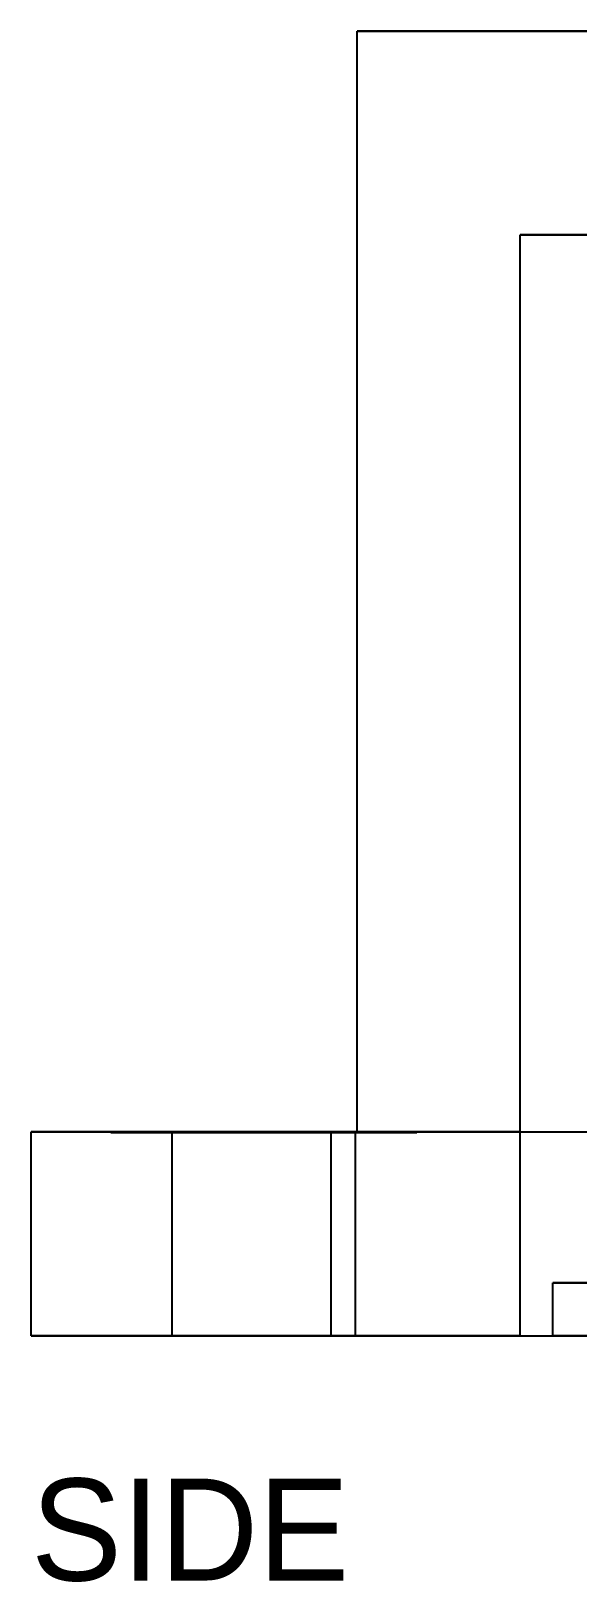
# Model space of a CAD drawing. Header units: millimetres. Extents: x 0 to 266, y -49 to 99.
# Drawn here: x 64.38 to 77.79, y -6.04 to 32 of the extents above; entities that cross this region are included whole.
import ezdxf

# ---------------------------------------------------------------- set-up
doc = ezdxf.new("R2010")
doc.units = ezdxf.units.MM
doc.layers.add('SIDE_HIDDEN', color=8, linetype='CONTINUOUS')
doc.layers.add('SIDE_VISIBLE', color=7, linetype='Continuous')

msp = doc.modelspace()

# ---------------------------------------------------------------- linework, layer by layer
at = {"layer": 'SIDE_HIDDEN'}
for points in [[(96.375, 32), (95.332, 32), (94.288, 32), (93.245, 32), (92.201, 32), (91.158, 32), (90.114, 32), (89.071, 32), (88.027, 32), (86.984, 32), (85.94, 32), (84.897, 32), (83.853, 32), (82.81, 32), (81.766, 32), (80.723, 32), (79.679, 32), (78.636, 32), (77.592, 32), (76.549, 32), (75.505, 32), (74.462, 32), (73.418, 32), (72.375, 32)], [(76.375, 5), (76.375, 27)], [(92.375, 27), (91.679, 27), (90.984, 27), (90.288, 27), (89.592, 27), (88.897, 27), (88.201, 27), (87.505, 27), (86.81, 27), (86.114, 27), (85.418, 27), (84.723, 27), (84.027, 27), (83.332, 27), (82.636, 27), (81.94, 27), (81.245, 27), (80.549, 27), (79.853, 27), (79.158, 27), (78.462, 27), (77.766, 27), (77.071, 27), (76.375, 27)], [(76.375, 27), (92.375, 27)], [(76.375, 0), (76.375, 27)], [(64.375, 5), (64.461, 5), (64.548, 5), (64.634, 5), (64.72, 5), (64.807, 5), (64.893, 5), (64.98, 5), (65.066, 5), (65.152, 5), (65.239, 5), (65.325, 5), (65.411, 5), (65.498, 5), (65.584, 5), (65.671, 5), (65.757, 5), (65.843, 5), (65.93, 5), (66.016, 5), (66.102, 5), (66.189, 5), (66.275, 5), (66.361, 5)], [(66.361, 5), (66.36, 5), (66.359, 5), (66.358, 5), (66.357, 5), (66.356, 5), (66.355, 5), (66.354, 5), (66.352, 5), (66.351, 5), (66.35, 5), (66.349, 5), (66.348, 5), (66.347, 5), (66.346, 5), (66.345, 5), (66.343, 5), (66.342, 5), (66.341, 5), (66.34, 5), (66.339, 5), (66.338, 5), (66.337, 5), (66.336, 5)], [(66.336, 5), (66.337, 5), (66.338, 5), (66.339, 5), (66.34, 5), (66.341, 5), (66.342, 5), (66.343, 5), (66.345, 5), (66.346, 5), (66.347, 5), (66.348, 5), (66.349, 5), (66.35, 5), (66.351, 5), (66.352, 5), (66.354, 5), (66.355, 5), (66.356, 5), (66.357, 5), (66.358, 5), (66.359, 5), (66.36, 5), (66.361, 5)], [(73.836, 5), (73.509, 5), (73.183, 5), (72.857, 5), (72.531, 5), (72.205, 5), (71.879, 5), (71.553, 5), (71.227, 5), (70.901, 5), (70.575, 5), (70.249, 5), (69.923, 5), (69.596, 5), (69.27, 5), (68.944, 5), (68.618, 5), (68.292, 5), (67.966, 5), (67.64, 5), (67.314, 5), (66.988, 5), (66.662, 5), (66.336, 5)], [(66.336, 5), (66.337, 5), (66.338, 5), (66.339, 5), (66.34, 5), (66.341, 5), (66.342, 5), (66.343, 5), (66.345, 5), (66.346, 5), (66.347, 5), (66.348, 5), (66.349, 5), (66.35, 5), (66.351, 5), (66.352, 5), (66.354, 5), (66.355, 5), (66.356, 5), (66.357, 5), (66.358, 5), (66.359, 5), (66.36, 5), (66.361, 5)], [(66.336, 4.99), (66.336, 5)], [(66.336, 4.99), (66.336, 5)], [(66.361, 4.99), (66.36, 4.99), (66.359, 4.99), (66.358, 4.99), (66.357, 4.99), (66.356, 4.99), (66.355, 4.99), (66.354, 4.99), (66.352, 4.99), (66.351, 4.99), (66.35, 4.99), (66.349, 4.99), (66.348, 4.99), (66.347, 4.99), (66.346, 4.99), (66.345, 4.99), (66.343, 4.99), (66.342, 4.99), (66.341, 4.99), (66.34, 4.99), (66.339, 4.99), (66.338, 4.99), (66.337, 4.99), (66.336, 4.99)], [(66.336, 4.99), (66.337, 4.99), (66.338, 4.99), (66.339, 4.99), (66.34, 4.99), (66.341, 4.99), (66.342, 4.99), (66.343, 4.99), (66.345, 4.99), (66.346, 4.99), (66.347, 4.99), (66.348, 4.99), (66.349, 4.99), (66.35, 4.99), (66.351, 4.99), (66.352, 4.99), (66.354, 4.99), (66.355, 4.99), (66.356, 4.99), (66.357, 4.99), (66.358, 4.99), (66.359, 4.99), (66.36, 4.99), (66.361, 4.99)], [(73.836, 4.99), (73.509, 4.99), (73.183, 4.99), (72.857, 4.99), (72.531, 4.99), (72.205, 4.99), (71.879, 4.99), (71.553, 4.99), (71.227, 4.99), (70.901, 4.99), (70.575, 4.99), (70.249, 4.99), (69.923, 4.99), (69.596, 4.99), (69.27, 4.99), (68.944, 4.99), (68.618, 4.99), (68.292, 4.99), (67.966, 4.99), (67.64, 4.99), (67.314, 4.99), (66.988, 4.99), (66.662, 4.99), (66.336, 4.99)], [(66.336, 4.99), (66.337, 4.99), (66.338, 4.99), (66.339, 4.99), (66.34, 4.99), (66.341, 4.99), (66.342, 4.99), (66.343, 4.99), (66.345, 4.99), (66.346, 4.99), (66.347, 4.99), (66.348, 4.99), (66.349, 4.99), (66.35, 4.99), (66.351, 4.99), (66.352, 4.99), (66.354, 4.99), (66.355, 4.99), (66.356, 4.99), (66.357, 4.99), (66.358, 4.99), (66.359, 4.99), (66.36, 4.99), (66.361, 4.99)], [(66.361, 4.99), (66.361, 5)], [(67.843, 4.99), (67.778, 4.99), (67.714, 4.99), (67.649, 4.99), (67.585, 4.99), (67.521, 4.99), (67.456, 4.99), (67.392, 4.99), (67.327, 4.99), (67.263, 4.99), (67.199, 4.99), (67.134, 4.99), (67.07, 4.99), (67.005, 4.99), (66.941, 4.99), (66.877, 4.99), (66.812, 4.99), (66.748, 4.99), (66.683, 4.99), (66.619, 4.99), (66.555, 4.99), (66.49, 4.99), (66.426, 4.99), (66.361, 4.99)], [(72.336, 4.99), (72.14, 4.99), (71.944, 4.99), (71.749, 4.99), (71.553, 4.99), (71.357, 4.99), (71.162, 4.99), (70.966, 4.99), (70.77, 4.99), (70.575, 4.99), (70.379, 4.99), (70.183, 4.99), (69.988, 4.99), (69.792, 4.99), (69.596, 4.99), (69.401, 4.99), (69.205, 4.99), (69.009, 4.99), (68.814, 4.99), (68.618, 4.99), (68.423, 4.99), (68.227, 4.99), (68.031, 4.99), (67.836, 4.99)], [(72.336, 4.99), (72.14, 4.99), (71.944, 4.99), (71.749, 4.99), (71.553, 4.99), (71.357, 4.99), (71.162, 4.99), (70.966, 4.99), (70.77, 4.99), (70.575, 4.99), (70.379, 4.99), (70.183, 4.99), (69.988, 4.99), (69.792, 4.99), (69.596, 4.99), (69.401, 4.99), (69.205, 4.99), (69.009, 4.99), (68.814, 4.99), (68.618, 4.99), (68.423, 4.99), (68.227, 4.99), (68.031, 4.99), (67.836, 4.99)], [(67.836, 4.99), (67.933, 4.99), (68.031, 4.99), (68.129, 4.99), (68.227, 4.99), (68.325, 4.99), (68.423, 4.99), (68.52, 4.99), (68.618, 4.99), (68.716, 4.99), (68.814, 4.99), (68.912, 4.99), (69.009, 4.99), (69.107, 4.99), (69.205, 4.99), (69.303, 4.99), (69.401, 4.99), (69.499, 4.99), (69.596, 4.99), (69.694, 4.99), (69.792, 4.99), (69.89, 4.99), (69.988, 4.99), (70.086, 4.99)], [(67.836, 4.99), (68.096, 4.99), (68.357, 4.99), (68.618, 4.99), (68.879, 4.99), (69.14, 4.99), (69.401, 4.99), (69.662, 4.99), (69.923, 4.99), (70.183, 4.99), (70.444, 4.99), (70.705, 4.99), (70.966, 4.99), (71.227, 4.99), (71.488, 4.99), (71.749, 4.99), (72.009, 4.99), (72.27, 4.99), (72.531, 4.99), (72.792, 4.99), (73.053, 4.99), (73.314, 4.99), (73.575, 4.99), (73.836, 4.99)], [(67.836, 0), (67.836, 4.99)], [(67.836, 0), (67.836, 4.99)], [(67.843, 5), (68.214, 5), (68.585, 5), (68.956, 5), (69.327, 5), (69.698, 5), (70.068, 5), (70.439, 5), (70.81, 5), (71.181, 5), (71.552, 5), (71.923, 5), (72.294, 5), (72.665, 5), (73.036, 5), (73.407, 5), (73.778, 5), (74.149, 5), (74.52, 5), (74.891, 5), (75.262, 5), (75.633, 5), (76.004, 5), (76.375, 5)], [(67.843, 4.99), (67.843, 5)], [(67.843, 5), (68.103, 5), (68.364, 5), (68.624, 5), (68.885, 5), (69.145, 5), (69.406, 5), (69.667, 5), (69.927, 5), (70.188, 5), (70.448, 5), (70.709, 5), (70.969, 5), (71.23, 5), (71.491, 5), (71.751, 5), (72.012, 5), (72.272, 5), (72.533, 5), (72.793, 5), (73.054, 5), (73.314, 5), (73.575, 5), (73.836, 5)], [(73.836, 5), (73.575, 5), (73.314, 5), (73.054, 5), (72.793, 5), (72.533, 5), (72.272, 5), (72.012, 5), (71.751, 5), (71.491, 5), (71.23, 5), (70.969, 5), (70.709, 5), (70.448, 5), (70.188, 5), (69.927, 5), (69.667, 5), (69.406, 5), (69.145, 5), (68.885, 5), (68.624, 5), (68.364, 5), (68.103, 5), (67.843, 5)], [(67.843, 5), (68.103, 5), (68.364, 5), (68.624, 5), (68.885, 5), (69.145, 5), (69.406, 5), (69.667, 5), (69.927, 5), (70.188, 5), (70.448, 5), (70.709, 5), (70.969, 5), (71.23, 5), (71.491, 5), (71.751, 5), (72.012, 5), (72.272, 5), (72.533, 5), (72.793, 5), (73.054, 5), (73.314, 5), (73.575, 5), (73.836, 5)], [(67.843, 4.99), (67.94, 4.99), (68.038, 4.99), (68.135, 4.99), (68.233, 4.99), (68.33, 4.99), (68.428, 4.99), (68.525, 4.99), (68.623, 4.99), (68.72, 4.99), (68.818, 4.99), (68.915, 4.99), (69.013, 4.99), (69.11, 4.99), (69.208, 4.99), (69.305, 4.99), (69.403, 4.99), (69.5, 4.99), (69.598, 4.99), (69.696, 4.99), (69.793, 4.99), (69.891, 4.99), (69.988, 4.99), (70.086, 4.99)], [(73.836, 4.99), (73.575, 4.99), (73.314, 4.99), (73.054, 4.99), (72.793, 4.99), (72.533, 4.99), (72.272, 4.99), (72.012, 4.99), (71.751, 4.99), (71.491, 4.99), (71.23, 4.99), (70.969, 4.99), (70.709, 4.99), (70.448, 4.99), (70.188, 4.99), (69.927, 4.99), (69.667, 4.99), (69.406, 4.99), (69.145, 4.99), (68.885, 4.99), (68.624, 4.99), (68.364, 4.99), (68.103, 4.99), (67.843, 4.99)], [(67.843, 4.99), (68.103, 4.99), (68.364, 4.99), (68.624, 4.99), (68.885, 4.99), (69.145, 4.99), (69.406, 4.99), (69.667, 4.99), (69.927, 4.99), (70.188, 4.99), (70.448, 4.99), (70.709, 4.99), (70.969, 4.99), (71.23, 4.99), (71.491, 4.99), (71.751, 4.99), (72.012, 4.99), (72.272, 4.99), (72.533, 4.99), (72.793, 4.99), (73.054, 4.99), (73.314, 4.99), (73.575, 4.99), (73.836, 4.99)], [(70.086, 4.99), (70.183, 4.99), (70.281, 4.99), (70.379, 4.99), (70.477, 4.99), (70.575, 4.99), (70.673, 4.99), (70.77, 4.99), (70.868, 4.99), (70.966, 4.99), (71.064, 4.99), (71.162, 4.99), (71.259, 4.99), (71.357, 4.99), (71.455, 4.99), (71.553, 4.99), (71.651, 4.99), (71.749, 4.99), (71.846, 4.99), (71.944, 4.99), (72.042, 4.99), (72.14, 4.99), (72.238, 4.99), (72.336, 4.99)], [(70.086, 4.99), (70.183, 4.99), (70.281, 4.99), (70.379, 4.99), (70.477, 4.99), (70.575, 4.99), (70.673, 4.99), (70.77, 4.99), (70.868, 4.99), (70.966, 4.99), (71.064, 4.99), (71.162, 4.99), (71.259, 4.99), (71.357, 4.99), (71.455, 4.99), (71.553, 4.99), (71.651, 4.99), (71.749, 4.99), (71.846, 4.99), (71.944, 4.99), (72.042, 4.99), (72.14, 4.99), (72.238, 4.99), (72.336, 4.99)], [(72.336, 0), (72.336, 4.99)], [(72.336, 0), (72.336, 4.99)], [(76.375, 5), (76.201, 5), (76.027, 5), (75.853, 5), (75.679, 5), (75.505, 5), (75.332, 5), (75.158, 5), (74.984, 5), (74.81, 5), (74.636, 5), (74.462, 5), (74.288, 5), (74.114, 5), (73.94, 5), (73.766, 5), (73.592, 5), (73.418, 5), (73.245, 5), (73.071, 5), (72.897, 5), (72.723, 5), (72.549, 5), (72.375, 5)], [(72.375, 5), (72.897, 5), (73.418, 5), (73.94, 5), (74.462, 5), (74.984, 5), (75.505, 5), (76.027, 5), (76.549, 5), (77.071, 5), (77.592, 5), (78.114, 5), (78.636, 5), (79.158, 5), (79.679, 5), (80.201, 5), (80.723, 5), (81.245, 5), (81.766, 5), (82.288, 5), (82.81, 5), (83.332, 5), (83.853, 5), (84.375, 5)], [(73.836, 4.99), (73.836, 5)], [(73.836, 4.99), (73.836, 5)], [(76.375, 0), (76.375, 5)], [(91.575, 1.3), (90.949, 1.3), (90.323, 1.3), (89.697, 1.3), (89.071, 1.3), (88.445, 1.3), (87.818, 1.3), (87.192, 1.3), (86.566, 1.3), (85.94, 1.3), (85.314, 1.3), (84.688, 1.3), (84.062, 1.3), (83.436, 1.3), (82.81, 1.3), (82.184, 1.3), (81.558, 1.3), (80.932, 1.3), (80.305, 1.3), (79.679, 1.3), (79.053, 1.3), (78.427, 1.3), (77.801, 1.3), (77.175, 1.3)], [(77.175, 1.3), (77.488, 1.3), (77.801, 1.3), (78.114, 1.3), (78.427, 1.3), (78.74, 1.3), (79.053, 1.3), (79.366, 1.3), (79.679, 1.3), (79.992, 1.3), (80.305, 1.3), (80.618, 1.3), (80.932, 1.3), (81.245, 1.3), (81.558, 1.3), (81.871, 1.3), (82.184, 1.3), (82.497, 1.3), (82.81, 1.3), (83.123, 1.3), (83.436, 1.3), (83.749, 1.3), (84.062, 1.3), (84.375, 1.3)], [(77.175, 0), (77.175, 1.3)], [(76.375, 0), (75.853, 0), (75.332, 0), (74.81, 0), (74.288, 0), (73.766, 0), (73.245, 0), (72.723, 0), (72.201, 0), (71.679, 0), (71.158, 0), (70.636, 0), (70.114, 0), (69.592, 0), (69.071, 0), (68.549, 0), (68.027, 0), (67.505, 0), (66.984, 0), (66.462, 0), (65.94, 0), (65.418, 0), (64.897, 0), (64.375, 0)], [(72.336, 0), (72.14, 0), (71.944, 0), (71.749, 0), (71.553, 0), (71.357, 0), (71.162, 0), (70.966, 0), (70.77, 0), (70.575, 0), (70.379, 0), (70.183, 0), (69.988, 0), (69.792, 0), (69.596, 0), (69.401, 0), (69.205, 0), (69.009, 0), (68.814, 0), (68.618, 0), (68.423, 0), (68.227, 0), (68.031, 0), (67.836, 0)], [(67.836, 0), (67.933, 0), (68.031, 0), (68.129, 0), (68.227, 0), (68.325, 0), (68.423, 0), (68.52, 0), (68.618, 0), (68.716, 0), (68.814, 0), (68.912, 0), (69.009, 0), (69.107, 0), (69.205, 0), (69.303, 0), (69.401, 0), (69.499, 0), (69.596, 0), (69.694, 0), (69.792, 0), (69.89, 0), (69.988, 0), (70.086, 0)], [(72.336, 0), (72.14, 0), (71.944, 0), (71.749, 0), (71.553, 0), (71.357, 0), (71.162, 0), (70.966, 0), (70.77, 0), (70.575, 0), (70.379, 0), (70.183, 0), (69.988, 0), (69.792, 0), (69.596, 0), (69.401, 0), (69.205, 0), (69.009, 0), (68.814, 0), (68.618, 0), (68.423, 0), (68.227, 0), (68.031, 0), (67.836, 0)], [(67.836, 0), (67.933, 0), (68.031, 0), (68.129, 0), (68.227, 0), (68.325, 0), (68.423, 0), (68.52, 0), (68.618, 0), (68.716, 0), (68.814, 0), (68.912, 0), (69.009, 0), (69.107, 0), (69.205, 0), (69.303, 0), (69.401, 0), (69.499, 0), (69.596, 0), (69.694, 0), (69.792, 0), (69.89, 0), (69.988, 0), (70.086, 0)], [(70.086, 0), (70.183, 0), (70.281, 0), (70.379, 0), (70.477, 0), (70.575, 0), (70.673, 0), (70.77, 0), (70.868, 0), (70.966, 0), (71.064, 0), (71.162, 0), (71.259, 0), (71.357, 0), (71.455, 0), (71.553, 0), (71.651, 0), (71.749, 0), (71.846, 0), (71.944, 0), (72.042, 0), (72.14, 0), (72.238, 0), (72.336, 0)], [(70.086, 0), (70.183, 0), (70.281, 0), (70.379, 0), (70.477, 0), (70.575, 0), (70.673, 0), (70.77, 0), (70.868, 0), (70.966, 0), (71.064, 0), (71.162, 0), (71.259, 0), (71.357, 0), (71.455, 0), (71.553, 0), (71.651, 0), (71.749, 0), (71.846, 0), (71.944, 0), (72.042, 0), (72.14, 0), (72.238, 0), (72.336, 0)], [(76.375, 0), (87.216, 0)], [(91.575, 0), (90.949, 0), (90.323, 0), (89.697, 0), (89.071, 0), (88.445, 0), (87.818, 0), (87.192, 0), (86.566, 0), (85.94, 0), (85.314, 0), (84.688, 0), (84.062, 0), (83.436, 0), (82.81, 0), (82.184, 0), (81.558, 0), (80.932, 0), (80.305, 0), (79.679, 0), (79.053, 0), (78.427, 0), (77.801, 0), (77.175, 0)], [(77.175, 0), (77.488, 0), (77.801, 0), (78.114, 0), (78.427, 0), (78.74, 0), (79.053, 0), (79.366, 0), (79.679, 0), (79.992, 0), (80.305, 0), (80.618, 0), (80.932, 0), (81.245, 0), (81.558, 0), (81.871, 0), (82.184, 0), (82.497, 0), (82.81, 0), (83.123, 0), (83.436, 0), (83.749, 0), (84.062, 0), (84.375, 0)]]:
    msp.add_lwpolyline(points, dxfattribs=at)
at = {"layer": 'SIDE_VISIBLE'}
for points in [[(72.375, 32), (72.897, 32), (73.418, 32), (73.94, 32), (74.462, 32), (74.984, 32), (75.505, 32), (76.027, 32), (76.549, 32), (77.071, 32), (77.592, 32), (78.114, 32), (78.636, 32), (79.158, 32), (79.679, 32), (80.201, 32), (80.723, 32), (81.245, 32), (81.766, 32), (82.288, 32), (82.81, 32), (83.332, 32), (83.853, 32), (84.375, 32)], [(72.375, 5), (72.375, 32)], [(66.361, 5), (66.275, 5), (66.189, 5), (66.102, 5), (66.016, 5), (65.93, 5), (65.843, 5), (65.757, 5), (65.671, 5), (65.584, 5), (65.498, 5), (65.411, 5), (65.325, 5), (65.239, 5), (65.152, 5), (65.066, 5), (64.98, 5), (64.893, 5), (64.807, 5), (64.72, 5), (64.634, 5), (64.548, 5), (64.461, 5), (64.375, 5)], [(64.375, 0), (64.375, 5)], [(66.361, 4.99), (66.361, 5)], [(66.361, 5), (66.426, 5), (66.49, 5), (66.555, 5), (66.619, 5), (66.683, 5), (66.748, 5), (66.812, 5), (66.877, 5), (66.941, 5), (67.005, 5), (67.07, 5), (67.134, 5), (67.199, 5), (67.263, 5), (67.327, 5), (67.392, 5), (67.456, 5), (67.521, 5), (67.585, 5), (67.649, 5), (67.714, 5), (67.778, 5), (67.843, 5)], [(66.361, 4.99), (66.426, 4.99), (66.49, 4.99), (66.555, 4.99), (66.619, 4.99), (66.683, 4.99), (66.748, 4.99), (66.812, 4.99), (66.877, 4.99), (66.941, 4.99), (67.005, 4.99), (67.07, 4.99), (67.134, 4.99), (67.199, 4.99), (67.263, 4.99), (67.327, 4.99), (67.392, 4.99), (67.456, 4.99), (67.521, 4.99), (67.585, 4.99), (67.649, 4.99), (67.714, 4.99), (67.778, 4.99), (67.843, 4.99)], [(66.361, 4.99), (66.426, 4.99), (66.49, 4.99), (66.554, 4.99), (66.618, 4.99), (66.682, 4.99), (66.746, 4.99), (66.81, 4.99), (66.874, 4.99), (66.938, 4.99), (67.002, 4.99), (67.066, 4.99), (67.131, 4.99), (67.195, 4.99), (67.259, 4.99), (67.323, 4.99), (67.387, 4.99), (67.451, 4.99), (67.515, 4.99), (67.579, 4.99), (67.643, 4.99), (67.707, 4.99), (67.771, 4.99), (67.836, 4.99)], [(67.836, 4.99), (67.836, 4.99), (67.836, 4.99), (67.837, 4.99), (67.837, 4.99), (67.837, 4.99), (67.837, 4.99), (67.838, 4.99), (67.838, 4.99), (67.838, 4.99), (67.839, 4.99), (67.839, 4.99), (67.839, 4.99), (67.84, 4.99), (67.84, 4.99), (67.84, 4.99), (67.841, 4.99), (67.841, 4.99), (67.841, 4.99), (67.841, 4.99), (67.842, 4.99), (67.842, 4.99), (67.842, 4.99), (67.843, 4.99)], [(67.843, 4.99), (67.843, 5)], [(71.736, 5), (71.567, 5), (71.397, 5), (71.228, 5), (71.059, 5), (70.889, 5), (70.72, 5), (70.551, 5), (70.382, 5), (70.212, 5), (70.043, 5), (69.874, 5), (69.705, 5), (69.535, 5), (69.366, 5), (69.197, 5), (69.028, 5), (68.858, 5), (68.689, 5), (68.52, 5), (68.35, 5), (68.181, 5), (68.012, 5), (67.843, 5)], [(71.736, 0), (71.736, 5)], [(71.736, 5), (97.014, 5)], [(64.375, 0), (64.695, 0), (65.015, 0), (65.335, 0), (65.655, 0), (65.975, 0), (66.295, 0), (66.615, 0), (66.935, 0), (67.255, 0), (67.575, 0), (67.895, 0), (68.215, 0), (68.535, 0), (68.855, 0), (69.176, 0), (69.496, 0), (69.816, 0), (70.136, 0), (70.456, 0), (70.776, 0), (71.096, 0), (71.416, 0), (71.736, 0)], [(71.736, 0), (97.014, 0)]]:
    msp.add_lwpolyline(points, dxfattribs=at)

# ---------------------------------------------------------------- texts
msp.add_text('SIDE', height=2.5, dxfattribs=at).set_placement((64.375, -6))

doc.saveas('drawing.dxf')
